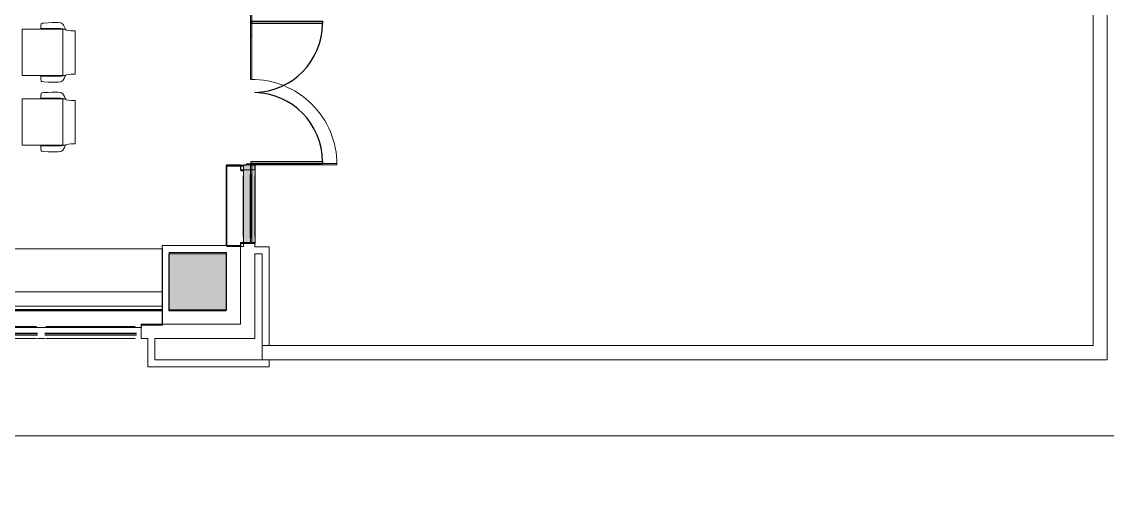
# Model space of a CAD drawing. Header units: inches. Extents: x -1221 to 179, y -822 to 880.
# Drawn here: x -318 to 137.9, y -822.1 to -625.8 of the extents above; entities that cross this region are included whole.
import ezdxf
from ezdxf.xclip import XClip

# ---------------------------------------------------------------- set-up
doc = ezdxf.new("R2010")
doc.units = ezdxf.units.IN
doc.header["$MEASUREMENT"] = 0
doc.header["$XCLIPFRAME"] = 2
doc.linetypes.add('L1$0$2DASHES', pattern=[163.199999, 71.999999, -24, 9.6, -24, 9.6, -24])
doc.linetypes.add('L1$0$PHANTOM4', pattern=[0.625, 0.3125, -0.0625, 0.0625, -0.0625, 0.0625, -0.0625])
for name, color, linetype in [('L1$0$A-Anno-Revs-FinF', 181, 'Continuous'), ('L1$0$DEMO', 7, 'L1$0$PHANTOM4'), ('L1$0$GLZ_GLAZING', 7, 'Continuous')]:
    doc.layers.add(name, color=color, linetype=linetype)
for name, color, linetype, lineweight in [('L1$0$ArchiCAD Doors_Pen_No__3', 7, 'Continuous', 20), ('L1$0$ArchiCAD Windows_Pen_No__4', 4, 'Continuous', 9), ('L1$0$BB Columns_Pen_No__3', 7, 'Continuous', 20), ('L1$0$BB Columns_Pen_No__7', 7, 'Continuous', 20), ('L1$0$BB Columns_Pen_No__95', 8, 'Continuous', 20), ('L1$0$BB Shell_Pen_No__100', 7, 'Continuous', 20), ('L1$0$BB Shell_Pen_No__95', 8, 'Continuous', 20), ('X1$0$18_0109_REV_dwg _7_', 8, 'Continuous', 9), ('X1$0$A-DOOR', 31, 'Continuous', 13), ('X1$0$A-WALL', 113, 'Continuous', 9), ('X1$0$A-WALL-PATT', 111, 'Continuous', 13), ('X1$0$I-FURN', 30, 'Continuous', 9), ('X1$0$I-WALL', 2, 'Continuous', 9), ('X1$0$S-COLS', 52, 'Continuous', 9)]:
    doc.layers.add(name, color=color, linetype=linetype, lineweight=lineweight)

# ---------------------------------------------------------------- blocks, each defined once
blk = doc.blocks.new('L1$0$window-fixed')
at = {"layer": 'L1$0$ArchiCAD Windows_Pen_No__4', "linetype": 'L1$0$2DASHES'}
for p, q in [((-6723.6, 3788.31), (-6761.1, 3788.31)), ((-6681.6, 3788.31), (-6719.6, 3788.31)), ((-6640.1, 3788.31), (-6677.6, 3788.31)), ((-6723.6, 3783.31), (-6761.1, 3783.31)), ((-6681.6, 3783.31), (-6719.6, 3783.31)), ((-6640.09, 3783.31), (-6677.6, 3783.31))]:
    blk.add_line(p, q, dxfattribs=at)
at = {"layer": 'L1$0$ArchiCAD Windows_Pen_No__4', "linetype": 'Continuous'}
for p, q in [((-6723.17, 3788.31), (-6721.6, 3788.31)), ((-6721.6, 3788.31), (-6720.02, 3788.31)), ((-6681.17, 3788.31), (-6679.6, 3788.31)), ((-6679.6, 3788.31), (-6678.02, 3788.31))]:
    blk.add_line(p, q, dxfattribs=at)
at = {"layer": 'L1$0$GLZ_GLAZING', "color": 30, "linetype": 'Continuous'}
for p, q in [((-6723.1, 3786.81), (-6761.6, 3786.81)), ((-6761.6, 3786.32), (-6723.1, 3786.31)), ((-6681.1, 3786.81), (-6720.1, 3786.81)), ((-6720.1, 3786.32), (-6681.1, 3786.31)), ((-6639.59, 3786.81), (-6678.1, 3786.81)), ((-6678.1, 3786.32), (-6639.6, 3786.31))]:
    blk.add_line(p, q, dxfattribs=at)
at = {"layer": 'L1$0$GLZ_GLAZING', "color": 30, "linetype": 'Continuous', "const_width": 0.00174}
for points in [[(-6763.6, 3783.31), (-6761.1, 3783.31), (-6761.1, 3786.06), (-6761.6, 3786.06), (-6761.6, 3787.06), (-6761.1, 3787.06), (-6761.1, 3788.31), (-6763.6, 3788.31), (-6763.6, 3787.06), (-6763.6, 3787.06), (-6763.6, 3786.06), (-6763.6, 3786.06)], [(-6723.1, 3786.06), (-6723.1, 3787.06), (-6761.6, 3787.06), (-6761.6, 3786.07), (-6723.1, 3786.06)], [(-6719.6, 3783.31), (-6723.6, 3783.31), (-6723.6, 3786.06), (-6723.1, 3786.06), (-6723.1, 3787.06), (-6723.6, 3787.06), (-6723.6, 3788.31), (-6719.6, 3788.31), (-6719.6, 3787.06), (-6720.1, 3787.06), (-6720.1, 3786.06), (-6719.6, 3786.06)], [(-6681.1, 3786.06), (-6681.1, 3787.06), (-6720.1, 3787.06), (-6720.1, 3786.07), (-6681.59, 3786.06)], [(-6677.6, 3783.31), (-6681.6, 3783.31), (-6681.6, 3786.06), (-6681.1, 3786.06), (-6681.1, 3787.06), (-6681.6, 3787.06), (-6681.6, 3788.31), (-6677.6, 3788.31), (-6677.6, 3787.06), (-6678.1, 3787.06), (-6678.1, 3786.06), (-6677.6, 3786.06)], [(-6639.59, 3786.06), (-6639.59, 3787.06), (-6678.1, 3787.06), (-6678.1, 3786.07), (-6639.59, 3786.06)]]:
    blk.add_lwpolyline(points, close=True, dxfattribs=at)
blk.add_lwpolyline([(-6637.6, 3783.31), (-6637.6, 3788.31), (-6640.1, 3788.31), (-6640.09, 3787.06), (-6639.59, 3787.06), (-6639.59, 3786.06), (-6640.09, 3786.06), (-6640.09, 3783.31), (-6637.6, 3783.31)], dxfattribs=at)
blk = doc.blocks.new('L1')
at = {"layer": 'L1$0$BB Columns_Pen_No__95', "linetype": 'Continuous', "lineweight": 0, "true_color": 0x3f3f3f}
blk.add_hatch(color=250, dxfattribs=at).paths.add_polyline_path([(-6622.69, 2175.82), (-6598.69, 2175.82), (-6598.69, 2199.82), (-6622.69, 2199.82)])
at = {"layer": 'L1$0$A-Anno-Revs-FinF'}
for p, q in [((-6598.69, 2202.82), (-6598.69, 2236.57)), ((-6592.69, 2236.57), (-6598.69, 2236.57)), ((-6625.69, 2175.82), (-6775.69, 2175.82))]:
    blk.add_line(p, q, dxfattribs=at)
at = {"layer": 'L1$0$ArchiCAD Doors_Pen_No__3', "linetype": 'Continuous'}
for p, q in [((-6590.26, 2236.57), (-6592.69, 2236.57)), ((-6592.69, 2236.57), (-6592.69, 2234.57)), ((-6592.69, 2234.57), (-6586.69, 2234.57)), ((-6588.26, 2237.07), (-6590.26, 2237.07)), ((-6590.26, 2237.07), (-6590.26, 2236.57)), ((-6588.26, 2236.57), (-6588.26, 2237.07)), ((-6586.69, 2236.57), (-6588.26, 2236.57)), ((-6586.69, 2234.57), (-6586.69, 2236.57))]:
    blk.add_line(p, q, dxfattribs=at)
at = {"layer": 'L1$0$ArchiCAD Windows_Pen_No__4', "linetype": 'L1$0$2DASHES'}
blk.add_line((-6591.69, 2206.57), (-6591.69, 2232.07), dxfattribs=at)
at = {"layer": 'L1$0$ArchiCAD Windows_Pen_No__4', "linetype": 'Continuous'}
blk.add_line((-6586.69, 2206.57), (-6586.69, 2232.07), dxfattribs=at)
at = {"layer": 'L1$0$BB Columns_Pen_No__3', "linetype": 'Continuous'}
for p, q in [((-6625.69, 2202.82), (-6625.69, 2169.82)), ((-6592.69, 2202.82), (-6625.69, 2202.82))]:
    blk.add_line(p, q, dxfattribs=at)
at = {"layer": 'L1$0$BB Columns_Pen_No__7', "linetype": 'Continuous', "flags": 128}
blk.add_lwpolyline([(-6622.69, 2175.82), (-6598.69, 2175.82), (-6598.69, 2199.82), (-6622.69, 2199.82)], close=True, dxfattribs=at)
at = {"layer": 'L1$0$BB Shell_Pen_No__100', "linetype": 'Continuous', "flags": 128}
for points in [[(-6592.69, 2204.07), (-6592.69, 2169.82)], [(-6586.69, 2202.32), (-6586.69, 2204.07), (-6592.69, 2204.07)], [(-6580.69, 2202.32), (-6586.69, 2202.32)], [(-6580.69, 2160.82), (-6580.69, 2202.32)], [(-6586.69, 2199.32), (-6583.69, 2199.32)], [(-6586.69, 2163.82), (-6586.69, 2199.32)], [(-6583.69, 2199.32), (-6583.69, 2154.82)], [(-6592.69, 2169.82), (-6634.49, 2169.82), (-6634.49, 2163.82)], [(-6634.49, 2163.82), (-6631.69, 2163.82)], [(-6631.69, 2163.82), (-6631.69, 2151.82)], [(-6628.69, 2154.82), (-6628.69, 2163.82)], [(-6628.69, 2163.82), (-6586.69, 2163.82)], [(-6583.69, 2154.82), (-6628.69, 2154.82)], [(-6580.69, 2151.82), (-6580.69, 2154.82)], [(-6631.69, 2151.82), (-6580.69, 2151.82)]]:
    blk.add_lwpolyline(points, dxfattribs=at)
at = {"layer": 'L1$0$BB Shell_Pen_No__95', "linetype": 'Continuous'}
for p, q in [((-6580.69, 2160.82), (-6583.69, 2160.82)), ((-6583.69, 2154.82), (-6580.69, 2154.82))]:
    blk.add_line(p, q, dxfattribs=at)
at = {"layer": 'L1$0$BB Shell_Pen_No__95', "linetype": 'Continuous', "flags": 128}
for points in [[(-6234.69, 2509.29), (-6234.69, 2160.82)], [(-6228.69, 2154.82), (-6228.69, 2509.29)], [(-6234.69, 2160.82), (-6580.69, 2160.82)], [(-6580.69, 2154.82), (-6228.69, 2154.82)]]:
    blk.add_lwpolyline(points, dxfattribs=at)
at = {"layer": 'L1$0$DEMO', "linetype": 'Continuous'}
for points in [[(-6588.26, 2296.07), (-6588.26, 2297.07), (-6558.26, 2297.07), (-6558.26, 2296.07)], [(-6588.26, 2237.07), (-6588.26, 2238.07), (-6558.26, 2238.07), (-6558.26, 2237.07)]]:
    blk.add_lwpolyline(points, close=True, dxfattribs=at)
for points in [[(-6588.26, 2238.07), (-6558.26, 2238.07)], [(-6588.26, 2237.07), (-6558.26, 2237.07)]]:
    blk.add_lwpolyline(points, dxfattribs=at)
for centre, start, end in [((-6587.51, 2296.3), 271.6039, 359.5431), ((-6587.51, 2237.83), 0.4569, 88.3961)]:
    blk.add_arc(centre, 29.24, start, end, dxfattribs=at)
at = {"layer": 'L1$0$GLZ_GLAZING', "color": 30, "linetype": 'Continuous'}
for p, q in [((-6588.69, 2232.57), (-6588.69, 2206.07)), ((-6588.19, 2206.07), (-6588.19, 2232.57))]:
    blk.add_line(p, q, dxfattribs=at)
at = {"layer": 'L1$0$GLZ_GLAZING', "color": 30, "linetype": 'Continuous', "const_width": 0.00174}
for points in [[(-6586.69, 2234.57), (-6591.69, 2234.57), (-6591.69, 2232.07), (-6588.94, 2232.07), (-6588.94, 2232.57), (-6587.94, 2232.57), (-6587.94, 2232.07), (-6586.69, 2232.07)], [(-6586.69, 2204.07), (-6591.69, 2204.07), (-6591.69, 2206.57), (-6588.94, 2206.57), (-6588.94, 2206.07), (-6587.94, 2206.07), (-6587.94, 2206.57), (-6586.69, 2206.57)]]:
    blk.add_lwpolyline(points, close=True, dxfattribs=at)
blk.add_lwpolyline([(-6587.94, 2206.07), (-6587.94, 2232.57), (-6588.94, 2232.57), (-6588.94, 2206.07)], dxfattribs=at)
at = {"layer": 'L1$0$A-Anno-Revs-FinF', "rotation": 180}
blk.add_blockref('L1$0$window-fixed', (-13398.08, 5952.13), dxfattribs=at)
blk = doc.blocks.new('X1$0$HermanMiller_Seating_Setu_MultipurposeChair - Lyris Suspension Ribbon Arms 4-Star Base w_ Glides-4836230-FIRST FLOOR POWER _ SIGNAL')
at = {"layer": 'X1$0$I-FURN'}
for p, q in [((-10.35, 9.13), (-12.13, 9.13)), ((-12.13, 9.13), (-12.13, -9.05)), ((-8.28, 9.44), (-10.35, 9.13)), ((-8.13, 9.71), (-8.28, 9.44)), ((10.18, 9.71), (-8.13, 9.71)), ((-7.66, 10.66), (-8.03, 9.72)), ((-8.03, 9.72), (-7.03, 9.72)), ((-7.28, 11.41), (-7.66, 10.66)), ((-6.88, 11.86), (-7.28, 11.41)), ((-7.03, 9.72), (-6.87, 9.83)), ((-6.95, -9.71), (-6.95, 9.71)), ((-6.51, 12.16), (-6.88, 11.86)), ((-6.87, 9.83), (-6.35, 9.94)), ((-6.09, 12.38), (-6.51, 12.16)), ((-6.35, 9.94), (-5.91, 9.97)), ((-4.99, 12.57), (-6.09, 12.38)), ((-5.91, 9.97), (-4.9, 9.97)), ((-4.56, 12.58), (-4.99, 12.57)), ((-4.9, 9.97), (-2.4, 9.99)), ((-2.4, 12.54), (-4.56, 12.58)), ((-0.83, 12.46), (-2.4, 12.54)), ((-2.4, 9.99), (2.23, 10.01)), ((1.04, 12.34), (-0.83, 12.46)), ((1.76, 12.26), (1.04, 12.34)), ((2.03, 12.17), (1.76, 12.26)), ((2.15, 12.09), (2.03, 12.17)), ((2.21, 12), (2.15, 12.09)), ((2.34, 11), (2.21, 12)), ((2.23, 10.01), (2.32, 10.12)), ((2.32, 10.12), (2.34, 11)), ((10.18, -9.71), (10.18, 9.71)), ((-12.13, -9.05), (-10.86, -9.05)), ((-10.86, -9.05), (-10.3, -9.09)), ((-10.3, -9.09), (-8.28, -9.38)), ((-8.28, -9.38), (-8.08, -9.71)), ((-8.08, -9.71), (10.18, -9.71)), ((-7.03, -9.71), (-8.03, -9.71)), ((-8.03, -9.71), (-7.66, -10.65)), ((-7.66, -10.65), (-7.28, -11.4)), ((-7.28, -11.4), (-6.88, -11.86)), ((-6.87, -9.83), (-7.03, -9.71)), ((-6.88, -11.86), (-6.51, -12.16)), ((-6.35, -9.94), (-6.87, -9.83)), ((-6.51, -12.16), (-6.09, -12.37)), ((-5.91, -9.97), (-6.35, -9.94)), ((-6.09, -12.37), (-4.99, -12.57)), ((-4.9, -9.97), (-5.91, -9.97)), ((-4.99, -12.57), (-4.56, -12.58)), ((-2.4, -9.99), (-4.9, -9.97)), ((-4.56, -12.58), (-2.4, -12.54)), ((2.23, -10.01), (-2.4, -9.99)), ((-2.4, -12.54), (-0.83, -12.46)), ((-0.83, -12.46), (1.04, -12.33)), ((1.04, -12.33), (1.76, -12.25)), ((1.76, -12.25), (2.03, -12.16)), ((2.03, -12.16), (2.15, -12.09)), ((2.15, -12.09), (2.21, -12)), ((2.21, -12), (2.34, -11)), ((2.32, -10.12), (2.23, -10.01)), ((2.34, -11), (2.32, -10.12))]:
    blk.add_line(p, q, dxfattribs=at)
blk = doc.blocks.new('X1$0$Booth Seat5 - Booth Seat-5079394-FIRST FLOOR POWER _ SIGNAL')
at = {"layer": 'X1$0$I-FURN'}
for p, q in [((365.52, 947.56), (352.79, 934.83)), ((352.79, 934.83), (365.52, 947.56)), ((471.52, 841.57), (365.52, 947.56)), ((365.52, 947.56), (471.52, 841.57)), ((352.79, 934.83), (348.55, 930.59)), ((348.55, 930.59), (352.79, 934.83)), ((352.79, 934.83), (348.55, 930.59)), ((348.55, 930.59), (352.79, 934.83)), ((458.79, 828.84), (352.79, 934.83)), ((352.79, 934.83), (458.79, 828.84)), ((348.55, 930.59), (347.14, 929.17)), ((347.14, 929.17), (348.55, 930.59)), ((454.54, 824.6), (348.55, 930.59)), ((348.55, 930.59), (454.54, 824.6)), ((348.55, 930.59), (454.54, 824.6)), ((454.54, 824.6), (348.55, 930.59)), ((348.55, 930.59), (454.54, 824.6)), ((454.54, 824.6), (348.55, 930.59)), ((347.14, 929.17), (453.13, 823.18)), ((458.79, 828.84), (471.52, 841.57)), ((471.52, 841.57), (458.79, 828.84)), ((454.54, 824.6), (458.79, 828.84)), ((458.79, 828.84), (454.54, 824.6)), ((454.54, 824.6), (458.79, 828.84)), ((458.79, 828.84), (454.54, 824.6)), ((453.13, 823.18), (454.54, 824.6)), ((454.54, 824.6), (453.13, 823.18))]:
    blk.add_line(p, q, dxfattribs=at)
blk = doc.blocks.new('X1$0$Walls 17 - Walls 1-5284335-FIRST FLOOR POWER _ SIGNAL')
at = {"layer": 'X1$0$A-WALL'}
for p, q in [((126.07, 349.68), (126.07, 315.93)), ((132.07, 349.68), (126.07, 349.68)), ((132.07, 347.68), (132.07, 349.68)), ((133.07, 347.68), (132.07, 347.68)), ((126.07, 315.93), (132.07, 315.93)), ((132.07, 315.93), (132.07, 317.18)), ((132.07, 317.18), (133.07, 317.18))]:
    blk.add_line(p, q, dxfattribs=at)
blk = doc.blocks.new('X1$0$Walls 18 - Walls 1-5284520-FIRST FLOOR POWER _ SIGNAL')
at = {"layer": 'X1$0$A-WALL'}
for p, q in [((126.07, 382.85), (126.07, 232.95)), ((132.07, 382.85), (126.07, 382.85)), ((132.07, 374.06), (132.07, 382.85)), ((133.07, 374.06), (132.07, 374.06)), ((133.07, 248.06), (133.07, 374.06)), ((132.07, 232.85), (132.07, 248.06)), ((132.07, 248.06), (133.07, 248.06)), ((126.07, 232.95), (126.07, 232.85)), ((126.07, 232.85), (132.07, 232.85))]:
    blk.add_line(p, q, dxfattribs=at)
blk = doc.blocks.new('X1$0$Concrete-Rectangular-Column - 24 X 24-V44-FIRST FLOOR POWER _ SIGNAL')
at = {"layer": 'X1$0$S-COLS'}
blk.add_hatch(color=7, dxfattribs=at).paths.add_polyline_path([(-12, -12), (12, -12), (12, 12), (-12, 12), (-12, 11.28)], flags=0)
at = {"layer": 'X1$0$S-COLS', "color": 8, "lineweight": 20}
for p, q in [((12, 12), (-12, 12)), ((-12, 12), (-12, -12)), ((12, -12), (12, 12)), ((-12, -12), (12, -12))]:
    blk.add_line(p, q, dxfattribs=at)
blk = doc.blocks.new('X1$0$Single Glass Door - 36_ x 84_ Exterior Storefront _ Sidelight-5662892-FIRST FLOOR POWER _ SIGNAL')
at = {"layer": 'X1$0$A-DOOR', "lineweight": 20}
for p, q in [((17.40625, 36.0625), (17.40625, 0.25)), ((17.90625, 36.0625), (17.40625, 36.0625)), ((17.90625, 0.25), (17.90625, 36.0625)), ((17.40625, 0.25), (17.90625, 0.25))]:
    blk.add_line(p, q, dxfattribs=at)
at = {"layer": 'X1$0$A-DOOR', "lineweight": 9}
blk.add_arc((17.90625, 0.25), 35.8125, 90, 180.5, dxfattribs=at)
blk = doc.blocks.new('X1')
at = {"layer": 'X1$0$A-WALL-PATT', "lineweight": 9}
for points in [[(-221.93, -631.94), (-221.43, -631.94), (-221.43, -623.44), (-221.93, -623.44)], [(-219.93, -718.94), (-219.93, -685.94), (-224.93, -685.94), (-224.93, -718.94)]]:
    blk.add_hatch(color=7, dxfattribs=at).paths.add_polyline_path(points, flags=0)
at = {"layer": 'X1$0$A-WALL'}
for p, q in [((-231.93, -720.19), (-231.93, -686.44)), ((-231.93, -686.44), (-224.93, -686.44)), ((-231.93, -720.19), (-224.93, -720.19)), ((-224.93, -718.94), (-224.93, -720.19))]:
    blk.add_line(p, q, dxfattribs=at)
at = {"layer": 'X1$0$I-WALL', "color": 8, "lineweight": 20}
for p, q in [((-221.93, -592.94), (-221.93, -631.94)), ((-221.43, -631.94), (-221.43, -592.94)), ((-224.93, -685.94), (-224.93, -718.94)), ((-219.93, -685.94), (-224.93, -685.94)), ((-219.93, -718.94), (-219.93, -685.94)), ((-221.93, -691.94), (-221.93, -718.94)), ((-221.43, -718.94), (-221.43, -691.94)), ((-224.93, -718.94), (-219.93, -718.94))]:
    blk.add_line(p, q, dxfattribs=at)
at = {"layer": 'X1$0$I-WALL'}
for p, q in [((-221.93, -631.94), (-221.43, -631.94)), ((-221.43, -691.94), (-221.93, -691.94))]:
    blk.add_line(p, q, dxfattribs=at)
at = {"layer": 'X1$0$I-WALL', "lineweight": 13}
for p, q in [((-221.93, -631.94), (-221.93, -649.94)), ((-221.43, -649.94), (-221.43, -631.94)), ((-221.93, -649.94), (-221.43, -649.94)), ((-221.93, -685.94), (-221.93, -691.94)), ((-221.43, -691.94), (-221.43, -685.94))]:
    blk.add_line(p, q, dxfattribs=at)
at = {"layer": 'X1$0$18_0109_REV_dwg _7_'}
ref = blk.add_blockref('L1', (6366.63, -2922.6), dxfattribs=at)
XClip(ref).set_block_clipping_path([(-7587.3890141857, 2122.8758432012), (-6188.1189173454, 3796.6416784023)])
at = {"layer": 'X1$0$A-DOOR', "rotation": 269.9999999999999}
blk.add_blockref('X1$0$Single Glass Door - 36_ x 84_ Exterior Storefront _ Sidelight-5662892-FIRST FLOOR POWER _ SIGNAL', (-221.68, -667.94), dxfattribs=at)
at = {"layer": 'X1$0$A-WALL'}
blk.add_blockref('X1$0$Walls 17 - Walls 1-5284335-FIRST FLOOR POWER _ SIGNAL', (-358, -1036.13), dxfattribs=at)
at = {"layer": 'X1$0$A-WALL', "rotation": 270.0000000000001}
blk.add_blockref('X1$0$Walls 18 - Walls 1-5284520-FIRST FLOOR POWER _ SIGNAL', (-641.78, -621.12), dxfattribs=at)
at = {"layer": 'X1$0$I-FURN'}
for name, p, rotation in [('X1$0$HermanMiller_Seating_Setu_MultipurposeChair - Lyris Suspension Ribbon Arms 4-Star Base w_ Glides-4836230-FIRST FLOOR POWER _ SIGNAL', (-307.68, -638.69), 180), ('X1$0$Booth Seat5 - Booth Seat-5079394-FIRST FLOOR POWER _ SIGNAL', (2.74, -1649.68), 44.99999999999995), ('X1$0$HermanMiller_Seating_Setu_MultipurposeChair - Lyris Suspension Ribbon Arms 4-Star Base w_ Glides-4836230-FIRST FLOOR POWER _ SIGNAL', (-307.68, -667.94), 180)]:
    blk.add_blockref(name, p, dxfattribs=dict(at, rotation=rotation))
at = {"layer": 'X1$0$S-COLS'}
blk.add_blockref('X1$0$Concrete-Rectangular-Column - 24 X 24-V44-FIRST FLOOR POWER _ SIGNAL', (-244.2, -735.28), dxfattribs=at)

msp = doc.modelspace()

# ---------------------------------------------------------------- block references
at = {"color": 253}
msp.add_blockref('X1', (0, 0), dxfattribs=at)

doc.saveas('drawing.dxf')
